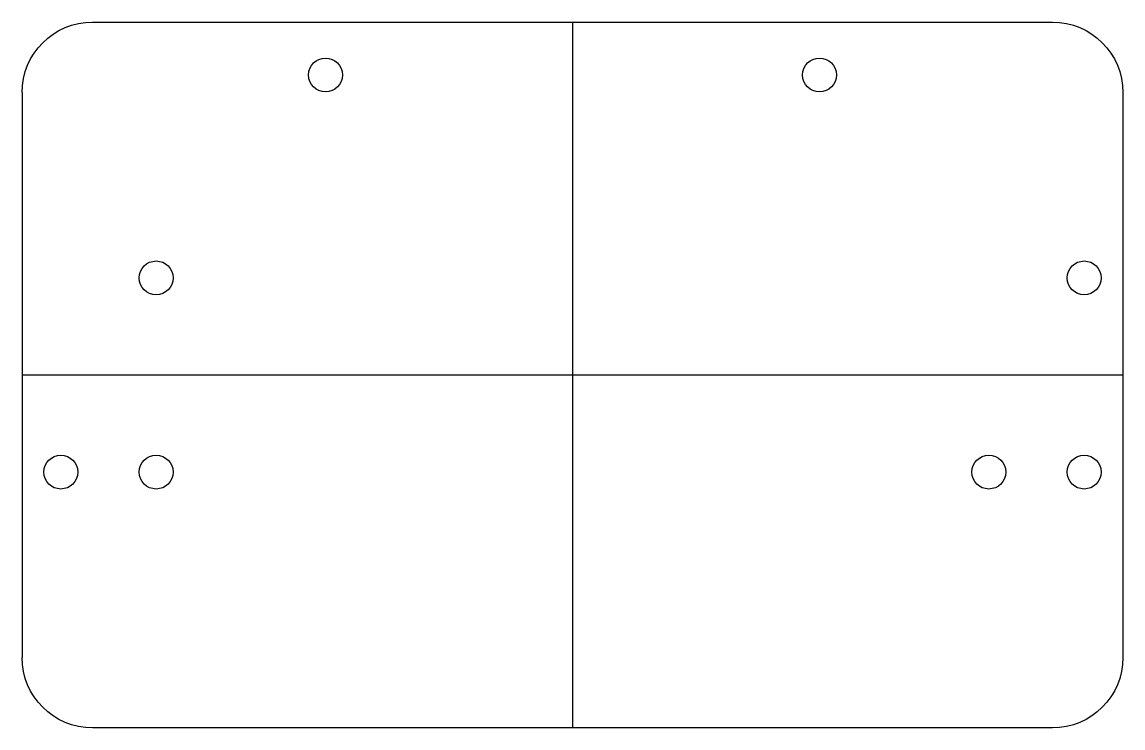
# Model space of a CAD drawing. Extents: x -78 to 78, y -50 to 50.
import ezdxf

# ---------------------------------------------------------------- set-up
doc = ezdxf.new("R2010")
doc.units = 0
doc.layers.get('0').update_dxf_attribs({"color": 13, "linetype": 'CONTINUOUS'})

msp = doc.modelspace()

# ---------------------------------------------------------------- linework, layer by layer
for p, q in [((-68, 50), (0, 50)), ((0, 50), (68, 50)), ((0, 50), (0, 0)), ((-78, 40), (-78, 0)), ((78, 40), (78, 0)), ((-78, 0), (-78, -40)), ((-78, 0), (0, 0)), ((0, 0), (0, -50)), ((0, 0), (78, 0)), ((78, 0), (78, -40)), ((0, -50), (-68, -50)), ((68, -50), (0, -50))]:
    msp.add_line(p, q)
for centre in [(-35, 42.5), (35, 42.5), (-59, 13.75), (72.5, 13.75), (-72.5, -13.75), (-59, -13.75), (59, -13.75), (72.5, -13.75)]:
    msp.add_circle(centre, 2.4)
at = {"extrusion": (0, 0, -1)}
for centre, start, end in [((68, 40), 0, 90), ((-68, 40), 90, 180), ((68, -40), 270, 0), ((-68, -40), 180, 270)]:
    msp.add_arc(centre, 10, start, end, dxfattribs=at)

doc.saveas('drawing.dxf')
